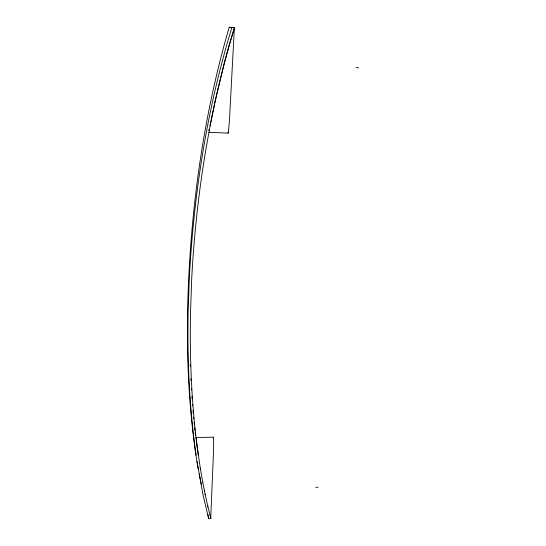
<?xml version="1.0" encoding="UTF-8"?>
<svg xmlns="http://www.w3.org/2000/svg" width="546" height="546" viewBox="0 0 546 546"><rect width="100%" height="100%" fill="white"/><g stroke="black" fill="none" stroke-linecap="round" stroke-linejoin="round"><path stroke-width="0.82" d="M210.715 517.915L213.609 449.331L213.609 437.667L213.5 437.162L195.898 437.558L196.123 439.08M211.029 120.646C217.465 89.285 225.116 58.149 234.589 27.553L229.184 27.3C202.464 118.864 189.878 214.244 187.585 309.48L187.558 310.729C186.63 363.622 189.298 416.7 198.171 468.905M210.544 122.98L210.865 121.424M214.558 103.658L224.467 62.148M214.612 104.204C202.259 161.493 194.833 219.813 191.721 278.324L190.479 313.384C189.639 360.742 191.728 408.224 198.307 455.159M209.923 125.833L210.23 124.447M208.777 130.59L209.084 129.416M213.233 437.701L213.5 437.162M224.659 61.425L229.388 44.294M231.927 27.375C207.009 108.736 193.837 193.414 189.305 278.289L188.097 313.377C187.305 360.756 189.435 408.265 196.069 455.214M229.627 43.503L234.405 27.546L229.381 121.499L228.351 132.623L228.18 133.135L209.029 132.296M197.024 461.541L203.016 494.826L208.661 518.7L210.831 518.611L210.456 516.345M315.738 487.325L317.977 487.25M234.589 27.553L229.184 27.3M355.985 67.615L358.626 67.772M228.18 133.135L227.941 132.18M207.814 506.272L210.831 518.611M205.105 494.082L207.93 506.954M199.215 473.955L200.628 480.992M200.942 482.562L201.276 484.193M202.593 481.395L204.518 491.229M204.484 490.929L205.214 494.744M200.293 468.202L202.702 482.043M207.992 514.55L208.661 518.7M200.396 468.837L196.335 440.561M194.117 422.638L194.369 424.938M194.622 427.245L194.963 430.35M195.222 432.712L195.488 435.073M192.997 410.66L193.216 413.069M193.577 417.083L193.728 418.693M192.465 404.313L192.574 405.862M191.892 396.464L192.069 398.839M190.847 378.747L190.929 380.364M191.373 388.465L191.462 390.083M190.274 364.571L190.336 366.195"/></g></svg>
